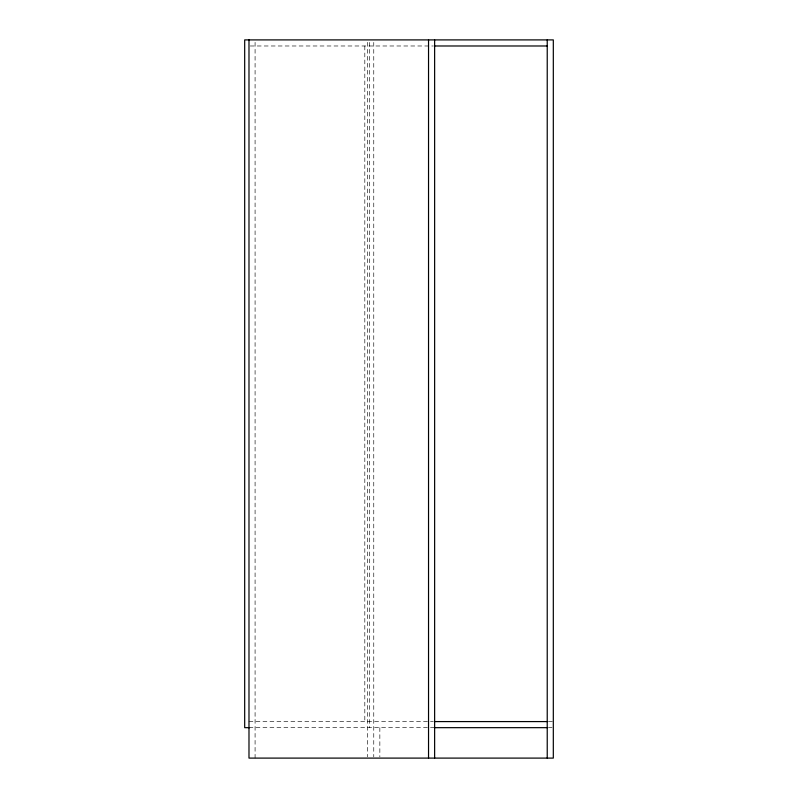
<?xml version="1.0" encoding="UTF-8"?>
<svg xmlns="http://www.w3.org/2000/svg" width="798" height="798" viewBox="0 0 798 798"><rect width="100%" height="100%" fill="white"/><g stroke="black" fill="none" stroke-linecap="round" stroke-linejoin="round"><path stroke-width="0.6" stroke-dasharray="3.99 2.99" d="M250.233 45.985L433.384 45.985M248.986 721.582L433.384 721.582M548.445 721.582L553.313 721.582M248.986 727.666L434.631 727.666M548.445 727.666L552.096 727.666M379.848 727.666L379.848 756.883M373.763 42.394L373.763 756.883M369.464 42.394L369.464 727.666M367.679 42.334L367.679 756.883M364.816 45.985L364.816 721.582M255.081 42.334L255.081 758.1"/><path stroke-width="1.2" d="M434.631 45.985L547.229 45.985M434.631 721.582L547.229 721.582M249.624 727.666L244.687 727.666L244.687 39.9L553.313 39.9L553.313 758.1L248.986 758.1L248.986 39.9M434.401 727.666L547.229 727.666M547.229 39.9L547.229 758.1M434.631 39.9L434.631 758.1M428.536 39.9L428.536 758.1"/></g></svg>
